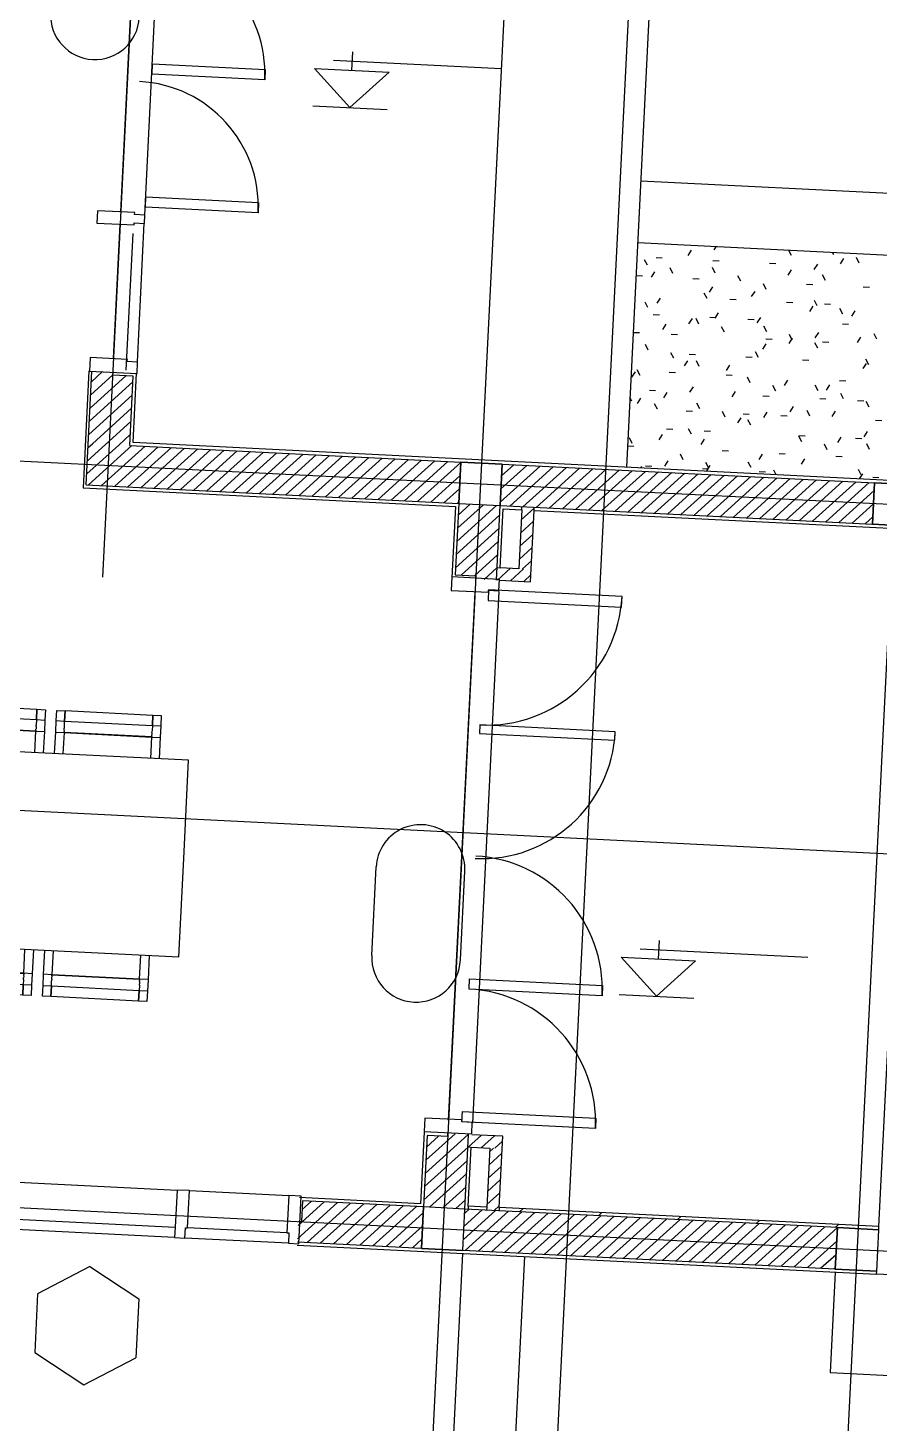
# Model space of a CAD drawing. Extents: x 549999 to 550212, y 1838161 to 1838467.
# Drawn here: x 550089.16 to 550093.26, y 1838348.23 to 1838354.96 of the extents above; entities that cross this region are included whole.
import ezdxf

# ---------------------------------------------------------------- set-up
doc = ezdxf.new("R2010")
doc.units = 0
for name, color, linetype in [('Level 1', 7, 'Continuous'), ('Level 13', 7, 'Continuous'), ('Level 14', 7, 'Continuous'), ('Level 15', 7, 'Continuous'), ('Level 18', 7, 'Continuous'), ('Level 24', 7, 'Continuous'), ('Level 25', 7, 'Continuous'), ('Level 26', 7, 'Continuous'), ('Level 36', 7, 'Continuous'), ('Level 39', 7, 'Continuous'), ('Level 4', 7, 'Continuous'), ('Level 5', 7, 'Continuous'), ('Level 6', 7, 'Continuous'), ('Level 7', 7, 'Continuous'), ('Level 8', 7, 'Continuous'), ('Level 9', 7, 'Continuous')]:
    doc.layers.add(name, color=color, linetype=linetype)

# ---------------------------------------------------------------- blocks, each defined once
blk = doc.blocks.new('D41000')
at = {"layer": 'Level 5'}
for p, q in [((-119.62, 65.99), (-123.75, 65.99)), ((-123.75, 65.99), (-123.75, 6.5)), ((-119.62, 6.5), (-119.62, 65.99)), ((-59.25, 65.99), (-63.35, 65.99)), ((-63.35, 65.99), (-63.35, 5.6)), ((-59.25, 5.6), (-59.25, 65.99)), ((55.37, 11.5), (55.37, 65.99)), ((55.37, 65.99), (60.37, 65.99)), ((60.37, 65.99), (60.37, 11.5)), ((119.62, 11.5), (119.62, 65.99)), ((119.62, 65.99), (124.62, 65.99)), ((124.62, 65.99), (124.62, 11.5)), ((-199.5, 11.5), (-205, 11.5)), ((-205, 11.5), (-205, -11.5)), ((-199.5, 6.5), (-199.5, 11.5)), ((-128.48, 11.5), (-132.48, 11.5)), ((-132.48, 11.5), (-132.48, 6.5)), ((-128.48, 6.5), (-128.48, 11.5)), ((60.37, 11.5), (55.37, 11.5)), ((124.62, 11.5), (119.62, 11.5)), ((132.5, 11.5), (128.5, 11.5)), ((128.5, 11.5), (128.5, 6.5)), ((132.5, 6.5), (132.5, 11.5)), ((205, 11.5), (199.5, 11.5)), ((199.5, 11.5), (199.5, 6.5)), ((205, -11.5), (205, 11.5)), ((-198.5, 6.5), (-199.5, 6.5)), ((-198.5, -11.5), (-198.5, 6.5)), ((-132.48, 6.5), (-133.48, 6.5)), ((-133.48, 6.5), (-133.48, -11.5)), ((-127.48, 6.5), (-128.48, 6.5)), ((-127.48, -11.5), (-127.48, 6.5)), ((-123.75, 6.5), (-119.62, 6.5)), ((-63.35, 5.6), (-59.25, 5.6)), ((128.5, 6.5), (127.5, 6.5)), ((127.5, 6.5), (127.5, -11.5)), ((133.5, 6.5), (132.5, 6.5)), ((133.5, -11.5), (133.5, 6.5)), ((199.5, 6.5), (198.5, 6.5)), ((198.5, 6.5), (198.5, -11.5)), ((-205, -11.5), (-198.5, -11.5)), ((-133.48, -11.5), (-127.48, -11.5)), ((127.5, -11.5), (133.5, -11.5)), ((198.5, -11.5), (205, -11.5))]:
    blk.add_line(p, q, dxfattribs=at)
for centre, radius, start, end in [((-123.75, 5.6), 60.4, 0, 90), ((-63.35, 6.5), 59.5, 0, 90), ((60.37, 5.62), 60.37, 90, 180), ((124.62, 5.62), 60.37, 90, 180)]:
    blk.add_arc(centre, radius, start, end, dxfattribs=at)
blk = doc.blocks.new('D26800')
at = {"layer": 'Level 5'}
for p, q in [((-123.5, 71), (-128.75, 71)), ((-128.75, 71), (-128.75, 6.5)), ((-123.5, 6.5), (-123.5, 71)), ((-59.25, 71), (-63.35, 71)), ((-63.35, 71), (-63.35, 5.6)), ((-59.25, 5.6), (-59.25, 71)), ((59.25, 6.75), (59.25, 71)), ((59.25, 71), (64.25, 71)), ((64.25, 71), (64.25, 6.75)), ((123.5, 6.5), (123.5, 71)), ((123.5, 71), (128.5, 71)), ((128.5, 71), (128.5, 6.5)), ((-128.5, 11.5), (-134, 11.5)), ((-134, 11.5), (-134, -11.5)), ((-128.5, 6.5), (-128.5, 11.5)), ((64.25, 6.75), (59.25, 6.75)), ((134, 11.5), (128.5, 11.5)), ((128.5, 11.5), (128.5, 6.5)), ((134, -11.5), (134, 11.5)), ((-128.75, 6.5), (-123.5, 6.5)), ((-127.5, 6.5), (-128.5, 6.5)), ((-127.5, -11.5), (-127.5, 6.5)), ((-63.35, 5.6), (-59.25, 5.6)), ((128.5, 6.5), (123.5, 6.5)), ((128.5, 6.5), (127.5, 6.5)), ((127.5, 6.5), (127.5, -11.5)), ((-134, -11.5), (-127.5, -11.5)), ((127.5, -11.5), (134, -11.5))]:
    blk.add_line(p, q, dxfattribs=at)
for centre, radius, start, end in [((-128.75, 5.6), 65.4, 0, 90), ((-63.35, 6.5), 64.5, 0, 90), ((64.25, 6.75), 64.25, 90, 180), ((128.5, 6.75), 64.25, 90, 180)]:
    blk.add_arc(centre, radius, start, end, dxfattribs=at)
blk = doc.blocks.new('DININ0')
at = {"layer": 'Level 1'}
for p, q in [((13.24, 63.42), (13.24, 68.32)), ((13.24, 68.32), (17.26, 68.32)), ((17.26, 63.42), (17.26, 68.42)), ((17.26, 68.42), (59.66, 68.42)), ((17.26, 68.32), (17.26, 63.42)), ((59.66, 68.42), (59.66, 63.42)), ((59.66, 63.42), (59.66, 68.42)), ((59.66, 68.42), (63.74, 68.42)), ((59.66, 63.42), (59.66, 68.42)), ((59.66, 68.42), (63.74, 68.42)), ((63.74, 68.42), (63.74, 63.42)), ((63.74, 68.42), (63.74, 63.42)), ((69.24, 63.42), (69.24, 68.32)), ((69.24, 68.32), (73.26, 68.32)), ((73.26, 63.42), (73.26, 68.42)), ((73.26, 68.42), (115.66, 68.42)), ((73.26, 68.32), (73.26, 63.42)), ((115.66, 68.42), (115.66, 63.42)), ((115.66, 63.42), (115.66, 68.42)), ((115.66, 68.42), (119.74, 68.42)), ((115.66, 63.42), (115.66, 68.42)), ((115.66, 68.42), (119.74, 68.42)), ((119.74, 68.42), (119.74, 63.42)), ((119.74, 68.42), (119.74, 63.42)), ((125.24, 63.42), (125.24, 68.32)), ((125.24, 68.32), (129.26, 68.32)), ((129.26, 63.42), (129.26, 68.42)), ((129.26, 68.42), (171.66, 68.42)), ((129.26, 68.32), (129.26, 63.42)), ((171.66, 68.42), (171.66, 63.42)), ((171.66, 63.42), (171.66, 68.42)), ((171.66, 68.42), (175.74, 68.42)), ((171.66, 63.42), (171.66, 68.42)), ((171.66, 68.42), (175.74, 68.42)), ((175.74, 68.42), (175.74, 63.42)), ((175.74, 68.42), (175.74, 63.42)), ((13.24, 57.91), (13.24, 63.42)), ((13.24, 63.42), (17.26, 63.42)), ((17.26, 60.79), (17.26, 63.42)), ((17.26, 63.42), (59.66, 63.42)), ((17.26, 60.68), (17.26, 60.03)), ((59.66, 63.42), (59.66, 60.79)), ((59.66, 63.42), (63.74, 63.42)), ((59.66, 63.42), (63.74, 63.42)), ((59.66, 60.03), (59.66, 60.68)), ((59.66, 60.03), (59.66, 60.68)), ((63.74, 63.42), (63.74, 57.91)), ((63.74, 63.42), (63.74, 57.91)), ((69.24, 57.91), (69.24, 63.42)), ((69.24, 63.42), (73.26, 63.42)), ((73.26, 60.79), (73.26, 63.42)), ((73.26, 63.42), (115.66, 63.42)), ((73.26, 60.68), (73.26, 60.03)), ((115.66, 63.42), (115.66, 60.79)), ((115.66, 63.42), (119.74, 63.42)), ((115.66, 63.42), (119.74, 63.42)), ((115.66, 60.03), (115.66, 60.68)), ((115.66, 60.03), (115.66, 60.68)), ((119.74, 63.42), (119.74, 57.91)), ((119.74, 63.42), (119.74, 57.91)), ((125.24, 57.91), (125.24, 63.42)), ((125.24, 63.42), (129.26, 63.42)), ((129.26, 60.79), (129.26, 63.42)), ((129.26, 63.42), (171.66, 63.42)), ((129.26, 60.68), (129.26, 60.03)), ((171.66, 63.42), (171.66, 60.79)), ((171.66, 63.42), (175.74, 63.42)), ((171.66, 63.42), (175.74, 63.42)), ((171.66, 60.03), (171.66, 60.68)), ((171.66, 60.03), (171.66, 60.68)), ((175.74, 63.42), (175.74, 57.91)), ((175.74, 63.42), (175.74, 57.91)), ((13.24, 47.5), (13.24, 57.91)), ((13.24, 57.8), (17.26, 57.8)), ((17.25, 57.92), (17.25, 47.5)), ((17.26, 58.98), (17.26, 60.03)), ((17.26, 58.84), (17.26, 58.42)), ((17.26, 57.99), (17.26, 58.42)), ((17.26, 57.91), (17.26, 57.8)), ((17.26, 57.84), (17.26, 57.87)), ((59.66, 57.84), (17.26, 57.84)), ((17.26, 57.8), (59.66, 57.8)), ((59.66, 60.03), (59.66, 58.98)), ((59.66, 58.42), (59.66, 58.84)), ((59.66, 58.42), (59.66, 58.84)), ((59.66, 58.42), (59.66, 57.99)), ((59.66, 57.8), (59.66, 57.91)), ((59.66, 57.8), (59.66, 57.91)), ((59.66, 57.87), (59.66, 57.84)), ((59.66, 47.5), (59.66, 57.84)), ((59.66, 47.5), (59.66, 57.84)), ((59.66, 57.8), (63.74, 57.8)), ((59.66, 57.8), (63.74, 57.8)), ((63.74, 57.91), (63.74, 47.5)), ((69.24, 47.5), (69.24, 57.91)), ((69.24, 57.8), (73.26, 57.8)), ((73.25, 57.92), (73.25, 47.5)), ((73.26, 58.98), (73.26, 60.03)), ((73.26, 58.84), (73.26, 58.42)), ((73.26, 57.99), (73.26, 58.42)), ((73.26, 57.91), (73.26, 57.8)), ((73.26, 57.84), (73.26, 57.87)), ((115.66, 57.84), (73.26, 57.84)), ((73.26, 57.8), (115.66, 57.8)), ((115.66, 60.03), (115.66, 58.98)), ((115.66, 58.42), (115.66, 58.84)), ((115.66, 58.42), (115.66, 58.84)), ((115.66, 58.42), (115.66, 57.99)), ((115.66, 57.8), (115.66, 57.91)), ((115.66, 57.8), (115.66, 57.91)), ((115.66, 57.87), (115.66, 57.84)), ((115.66, 47.5), (115.66, 57.84)), ((115.66, 47.5), (115.66, 57.84)), ((115.66, 57.8), (119.74, 57.8)), ((115.66, 57.8), (119.74, 57.8)), ((119.74, 57.91), (119.74, 47.5)), ((125.24, 47.5), (125.24, 57.91)), ((125.24, 57.8), (129.26, 57.8)), ((129.25, 57.92), (129.25, 47.5)), ((129.26, 58.98), (129.26, 60.03)), ((129.26, 58.84), (129.26, 58.42)), ((129.26, 57.99), (129.26, 58.42)), ((129.26, 57.91), (129.26, 57.8)), ((129.26, 57.84), (129.26, 57.87)), ((171.66, 57.84), (129.26, 57.84)), ((129.26, 57.8), (171.66, 57.8)), ((171.66, 60.03), (171.66, 58.98)), ((171.66, 58.42), (171.66, 58.84)), ((171.66, 58.42), (171.66, 58.84)), ((171.66, 58.42), (171.66, 57.99)), ((171.66, 57.8), (171.66, 57.91)), ((171.66, 57.8), (171.66, 57.91)), ((171.66, 57.87), (171.66, 57.84)), ((171.66, 47.5), (171.66, 57.84)), ((171.66, 47.5), (171.66, 57.84)), ((171.66, 57.8), (175.74, 57.8)), ((171.66, 57.8), (175.74, 57.8)), ((175.74, 57.91), (175.74, 47.5)), ((190, 47.5), (0, 47.5)), ((0, 47.5), (0, -47.5)), ((7.5, 47.5), (7.5, 46.5)), ((190, 0), (190, 47.5)), ((0, 40), (1, 40)), ((190, -47.5), (190, 0)), ((0, -47.5), (190, -47.5)), ((13.24, -59.3), (13.24, -47.5)), ((17.25, -47.5), (17.25, -59.3)), ((59.66, -59.22), (59.66, -47.5)), ((59.66, -59.22), (59.66, -47.5)), ((63.74, -47.5), (63.74, -59.3)), ((69.24, -59.3), (69.24, -47.5)), ((73.25, -47.5), (73.25, -59.3)), ((115.66, -59.22), (115.66, -47.5)), ((115.66, -59.22), (115.66, -47.5)), ((119.74, -47.5), (119.74, -59.3)), ((125.24, -59.3), (125.24, -47.5)), ((129.25, -47.5), (129.25, -59.3)), ((171.66, -59.22), (171.66, -47.5)), ((171.66, -59.22), (171.66, -47.5)), ((175.74, -47.5), (175.74, -59.3)), ((17.26, -59.18), (13.24, -59.18)), ((13.24, -64.8), (13.24, -59.29)), ((59.66, -59.18), (17.26, -59.18)), ((17.26, -59.25), (17.26, -59.22)), ((17.26, -59.22), (59.66, -59.22)), ((17.26, -59.29), (17.26, -59.3)), ((17.26, -59.8), (17.26, -59.37)), ((17.26, -59.8), (17.26, -60.33)), ((17.26, -61.41), (17.26, -60.36)), ((63.74, -59.18), (59.66, -59.18)), ((63.74, -59.18), (59.66, -59.18)), ((59.66, -59.22), (59.66, -59.25)), ((59.66, -59.3), (59.66, -59.29)), ((59.66, -59.3), (59.66, -59.29)), ((59.66, -59.37), (59.66, -59.8)), ((59.66, -60.33), (59.66, -59.8)), ((59.66, -60.33), (59.66, -59.8)), ((59.66, -60.36), (59.66, -61.41)), ((63.74, -59.29), (63.74, -64.8)), ((63.74, -59.29), (63.74, -64.8)), ((73.26, -59.18), (69.24, -59.18)), ((69.24, -64.8), (69.24, -59.29)), ((115.66, -59.18), (73.26, -59.18)), ((73.26, -59.25), (73.26, -59.22)), ((73.26, -59.22), (115.66, -59.22)), ((73.26, -59.29), (73.26, -59.3)), ((73.26, -59.8), (73.26, -59.37)), ((73.26, -59.8), (73.26, -60.33)), ((73.26, -61.41), (73.26, -60.36)), ((119.74, -59.18), (115.66, -59.18)), ((119.74, -59.18), (115.66, -59.18)), ((115.66, -59.22), (115.66, -59.25)), ((115.66, -59.3), (115.66, -59.29)), ((115.66, -59.3), (115.66, -59.29)), ((115.66, -59.37), (115.66, -59.8)), ((115.66, -60.33), (115.66, -59.8)), ((115.66, -60.33), (115.66, -59.8)), ((115.66, -60.36), (115.66, -61.41)), ((119.74, -59.29), (119.74, -64.8)), ((119.74, -59.29), (119.74, -64.8)), ((129.26, -59.18), (125.24, -59.18)), ((125.24, -64.8), (125.24, -59.29)), ((171.66, -59.18), (129.26, -59.18)), ((129.26, -59.25), (129.26, -59.22)), ((129.26, -59.22), (171.66, -59.22)), ((129.26, -59.29), (129.26, -59.3)), ((129.26, -59.8), (129.26, -59.37)), ((129.26, -59.8), (129.26, -60.33)), ((129.26, -61.41), (129.26, -60.36)), ((175.74, -59.18), (171.66, -59.18)), ((175.74, -59.18), (171.66, -59.18)), ((171.66, -59.22), (171.66, -59.25)), ((171.66, -59.3), (171.66, -59.29)), ((171.66, -59.3), (171.66, -59.29)), ((171.66, -59.37), (171.66, -59.8)), ((171.66, -60.33), (171.66, -59.8)), ((171.66, -60.33), (171.66, -59.8)), ((171.66, -60.36), (171.66, -61.41)), ((175.74, -59.29), (175.74, -64.8)), ((175.74, -59.29), (175.74, -64.8)), ((13.24, -69.7), (13.24, -64.8)), ((17.26, -64.8), (13.24, -64.8)), ((17.26, -61.41), (17.26, -62.16)), ((17.26, -64.8), (17.26, -62.17)), ((17.26, -69.8), (17.26, -64.8)), ((59.66, -64.8), (17.26, -64.8)), ((17.26, -64.8), (17.26, -69.7)), ((59.66, -62.16), (59.66, -61.41)), ((59.66, -62.16), (59.66, -61.41)), ((59.66, -62.17), (59.66, -64.8)), ((59.66, -64.8), (59.66, -69.8)), ((59.66, -69.8), (59.66, -64.8)), ((63.74, -64.8), (59.66, -64.8)), ((59.66, -69.8), (59.66, -64.8)), ((63.74, -64.8), (59.66, -64.8)), ((63.74, -64.8), (63.74, -69.8)), ((63.74, -64.8), (63.74, -69.8)), ((69.24, -69.7), (69.24, -64.8)), ((73.26, -64.8), (69.24, -64.8)), ((73.26, -61.41), (73.26, -62.16)), ((73.26, -64.8), (73.26, -62.17)), ((73.26, -69.8), (73.26, -64.8)), ((115.66, -64.8), (73.26, -64.8)), ((73.26, -64.8), (73.26, -69.7)), ((115.66, -62.16), (115.66, -61.41)), ((115.66, -62.16), (115.66, -61.41)), ((115.66, -62.17), (115.66, -64.8)), ((115.66, -64.8), (115.66, -69.8)), ((115.66, -69.8), (115.66, -64.8)), ((119.74, -64.8), (115.66, -64.8)), ((115.66, -69.8), (115.66, -64.8)), ((119.74, -64.8), (115.66, -64.8)), ((119.74, -64.8), (119.74, -69.8)), ((119.74, -64.8), (119.74, -69.8)), ((125.24, -69.7), (125.24, -64.8)), ((129.26, -64.8), (125.24, -64.8)), ((129.26, -61.41), (129.26, -62.16)), ((129.26, -64.8), (129.26, -62.17)), ((129.26, -69.8), (129.26, -64.8)), ((171.66, -64.8), (129.26, -64.8)), ((129.26, -64.8), (129.26, -69.7)), ((171.66, -62.16), (171.66, -61.41)), ((171.66, -62.16), (171.66, -61.41)), ((171.66, -62.17), (171.66, -64.8)), ((171.66, -64.8), (171.66, -69.8)), ((171.66, -69.8), (171.66, -64.8)), ((175.74, -64.8), (171.66, -64.8)), ((171.66, -69.8), (171.66, -64.8)), ((175.74, -64.8), (171.66, -64.8)), ((175.74, -64.8), (175.74, -69.8)), ((175.74, -64.8), (175.74, -69.8)), ((17.26, -69.7), (13.24, -69.7)), ((59.66, -69.8), (17.26, -69.8)), ((63.74, -69.8), (59.66, -69.8)), ((63.74, -69.8), (59.66, -69.8)), ((73.26, -69.7), (69.24, -69.7)), ((115.66, -69.8), (73.26, -69.8)), ((119.74, -69.8), (115.66, -69.8)), ((119.74, -69.8), (115.66, -69.8)), ((129.26, -69.7), (125.24, -69.7)), ((171.66, -69.8), (129.26, -69.8)), ((175.74, -69.8), (171.66, -69.8)), ((175.74, -69.8), (171.66, -69.8))]:
    blk.add_line(p, q, dxfattribs=at)
blk = doc.blocks.new('SO2002')
at = {"layer": 'Level 7'}
for p, q in [((-95, 11.5), (-100, 11.5)), ((-100, 11.5), (-100, -11.5)), ((-95, 6.5), (-95, 11.5)), ((-95, 11.5), (-45, 11.5)), ((-40, 11.5), (-45, 11.5)), ((-45, 11.5), (-45, 6.5)), ((-40, 11.5), (40, 11.5)), ((-40, 6.5), (-40, 11.5)), ((45, 11.5), (40, 11.5)), ((40, 11.5), (40, 6.5)), ((45, 6.5), (45, 11.5)), ((45, 11.5), (95, 11.5)), ((100, 11.5), (95, 11.5)), ((95, 11.5), (95, 6.5)), ((100, -11.5), (100, 11.5)), ((-94, 6.5), (-95, 6.5)), ((-94, -11.5), (-94, 6.5)), ((-94, 6.5), (-46, 6.5)), ((-45, 6.5), (-46, 6.5)), ((-46, 6.5), (-46, -11.5)), ((-40, -11.5), (-40, 6.5)), ((40, 6.5), (-40, 6.5)), ((40, 6.5), (40, -11.5)), ((46, 6.5), (45, 6.5)), ((46, -11.5), (46, 6.5)), ((46, 6.5), (94, 6.5)), ((95, 6.5), (94, 6.5)), ((94, 6.5), (94, -11.5)), ((-100, -11.5), (-94, -11.5)), ((-46, -11.5), (-94, -11.5)), ((-46, -11.5), (-40, -11.5)), ((40, -11.5), (-40, -11.5)), ((40, -11.5), (46, -11.5)), ((94, -11.5), (46, -11.5)), ((94, -11.5), (100, -11.5))]:
    blk.add_line(p, q, dxfattribs=at)
blk = doc.blocks.new('SPOT_E')
at = {"layer": 'Level 24'}
for p, q in [((0, 0.2), (0, 0.3)), ((-0.1, 0.25), (0.8, 0.25)), ((0, 0), (-0.2, 0.2)), ((-0.2, 0.2), (0.2, 0.2)), ((0, 0), (-0.2, 0.2)), ((-0.2, 0.2), (0.2, 0.2)), ((0.2, 0.2), (0, 0)), ((0.2, 0.2), (0, 0)), ((-0.2, 0), (0.2, 0))]:
    blk.add_line(p, q, dxfattribs=at)
blk = doc.blocks.new('DOOR_T')
at = {"layer": 'Level 25'}
for p, q in [((-0.2381, 0.2381), (0.2381, 0.2381)), ((-0.2381, -0.2381), (0.2381, -0.2381))]:
    blk.add_line(p, q, dxfattribs=at)
for centre, start, end in [((-0.2381, 0), 90, 270), ((0.2381, 0), 270, 90)]:
    blk.add_arc(centre, 0.2381, start, end, dxfattribs=at)
blk = doc.blocks.new('WINDOW')
at = {"layer": 'Level 26'}
for p, q in [((0, 0.3175), (-0.2721, 0.1573)), ((0, 0.3175), (0.2718, 0.1574)), ((-0.2721, 0.1573), (-0.2721, -0.1572)), ((0.2718, 0.1574), (0.2718, -0.1585)), ((-0.2721, -0.1572), (0, -0.3175)), ((0, -0.3175), (0.2718, -0.1585))]:
    blk.add_line(p, q, dxfattribs=at)

msp = doc.modelspace()

# ---------------------------------------------------------------- linework, layer by layer
at = {"layer": 'Level 13'}
msp.add_line((550089.6302, 1838353.3123), (550089.6632, 1838353.9715), dxfattribs=at)
at = {"layer": 'Level 14'}
for p, q in [((550089.4527, 1838353.0661), (550089.6624, 1838353.2559)), ((550089.4559, 1838353.1297), (550089.6274, 1838353.2849)), ((550089.4591, 1838353.1933), (550089.5639, 1838353.2881)), ((550089.4622, 1838353.2568), (550089.516, 1838353.3055)), ((550089.4495, 1838353.0026), (550089.6593, 1838353.1923)), ((550089.4668, 1838352.9575), (550089.6561, 1838353.1288)), ((550089.5303, 1838352.9543), (550089.6529, 1838353.0652)), ((550089.5939, 1838352.9511), (550089.6497, 1838353.0017)), ((550089.44, 1838352.8119), (550089.5939, 1838352.9511)), ((550089.4432, 1838352.8755), (550089.5303, 1838352.9543)), ((550089.4463, 1838352.939), (550089.4668, 1838352.9575)), ((550089.4477, 1838352.7582), (550089.6574, 1838352.948)), ((550089.5113, 1838352.755), (550089.721, 1838352.9448)), ((550089.5748, 1838352.7518), (550089.7846, 1838352.9416)), ((550089.6384, 1838352.7487), (550089.8481, 1838352.9384)), ((550089.702, 1838352.7455), (550089.9117, 1838352.9353)), ((550089.7655, 1838352.7423), (550089.9752, 1838352.9321)), ((550089.8291, 1838352.7391), (550090.0388, 1838352.9289)), ((550089.8926, 1838352.736), (550090.1024, 1838352.9257)), ((550089.9562, 1838352.7328), (550090.1659, 1838352.9225)), ((550090.0198, 1838352.7296), (550090.2295, 1838352.9194)), ((550090.0833, 1838352.7264), (550090.2931, 1838352.9162)), ((550090.1469, 1838352.7232), (550090.3566, 1838352.913)), ((550090.2104, 1838352.7201), (550090.4202, 1838352.9098)), ((550090.274, 1838352.7169), (550090.4837, 1838352.9067)), ((550090.3376, 1838352.7137), (550090.5473, 1838352.9035)), ((550090.4011, 1838352.7105), (550090.6109, 1838352.9003)), ((550090.4647, 1838352.7074), (550090.6744, 1838352.8971)), ((550090.5282, 1838352.7042), (550090.738, 1838352.8939)), ((550090.5918, 1838352.701), (550090.8015, 1838352.8908)), ((550090.6554, 1838352.6978), (550090.8651, 1838352.8876)), ((550090.7189, 1838352.6946), (550090.9287, 1838352.8844)), ((550090.7825, 1838352.6915), (550090.9922, 1838352.8812)), ((550090.846, 1838352.6883), (550091.0558, 1838352.8781)), ((550090.9096, 1838352.6851), (550091.1193, 1838352.8749)), ((550090.9732, 1838352.6819), (550091.1829, 1838352.8717)), ((550091.0367, 1838352.6788), (550091.245, 1838352.8672)), ((550091.4357, 1838352.6756), (550091.6278, 1838352.8495)), ((550091.4389, 1838352.7392), (550091.5643, 1838352.8526)), ((550091.442, 1838352.8027), (550091.5007, 1838352.8558)), ((550091.1003, 1838352.6756), (550091.2418, 1838352.8036)), ((550091.4816, 1838352.6565), (550091.6914, 1838352.8463)), ((550091.5452, 1838352.6533), (550091.7549, 1838352.8431)), ((550091.6088, 1838352.6502), (550091.8185, 1838352.8399)), ((550091.6723, 1838352.647), (550091.8821, 1838352.8367)), ((550091.7359, 1838352.6438), (550091.9456, 1838352.8336)), ((550091.7994, 1838352.6406), (550092.0092, 1838352.8304)), ((550091.863, 1838352.6375), (550092.0727, 1838352.8272)), ((550091.9266, 1838352.6343), (550092.1363, 1838352.824)), ((550091.9901, 1838352.6311), (550092.1999, 1838352.8209)), ((550092.0537, 1838352.6279), (550092.2634, 1838352.8177)), ((550092.1172, 1838352.6247), (550092.327, 1838352.8145)), ((550092.1808, 1838352.6216), (550092.3905, 1838352.8113)), ((550092.2444, 1838352.6184), (550092.4541, 1838352.8082)), ((550092.3079, 1838352.6152), (550092.5177, 1838352.805)), ((550092.3715, 1838352.612), (550092.5812, 1838352.8018)), ((550092.435, 1838352.6089), (550092.6448, 1838352.7986)), ((550092.4986, 1838352.6057), (550092.7083, 1838352.7954)), ((550092.5622, 1838352.6025), (550092.7719, 1838352.7923)), ((550092.6257, 1838352.5993), (550092.8355, 1838352.7891)), ((550092.6893, 1838352.5961), (550092.899, 1838352.7859)), ((550092.7528, 1838352.593), (550092.9626, 1838352.7827)), ((550092.8164, 1838352.5898), (550093.0261, 1838352.7796)), ((550091.1638, 1838352.6724), (550091.2386, 1838352.7401)), ((550092.88, 1838352.5866), (550093.0897, 1838352.7764)), ((550092.9435, 1838352.5834), (550093.1533, 1838352.7732)), ((550093.0071, 1838352.5803), (550093.2168, 1838352.77)), ((550093.0706, 1838352.5771), (550093.2407, 1838352.7309)), ((550091.2259, 1838352.4858), (550091.4181, 1838352.6597)), ((550091.2274, 1838352.6692), (550091.2355, 1838352.6765)), ((550091.2291, 1838352.5494), (550091.3545, 1838352.6629)), ((550091.2323, 1838352.613), (550091.291, 1838352.666)), ((550091.5365, 1838352.5896), (550091.5994, 1838352.6465)), ((550091.5397, 1838352.6531), (550091.5402, 1838352.6536)), ((550093.1342, 1838352.5739), (550093.2375, 1838352.6674)), ((550091.2228, 1838352.4223), (550091.4325, 1838352.6121)), ((550091.5333, 1838352.526), (550091.5962, 1838352.5829)), ((550093.1978, 1838352.5707), (550093.2343, 1838352.6038)), ((550091.2196, 1838352.3587), (550091.4293, 1838352.5485)), ((550091.5301, 1838352.4624), (550091.5931, 1838352.5194)), ((550091.247, 1838352.3228), (550091.4261, 1838352.4849)), ((550091.527, 1838352.3989), (550091.5899, 1838352.4558)), ((550091.3105, 1838352.3196), (550091.423, 1838352.4214)), ((550091.5434, 1838352.3531), (550091.5867, 1838352.3922)), ((550091.3584, 1838352.3022), (550091.4198, 1838352.3578)), ((550091.4198, 1838352.3578), (550091.4213, 1838352.3592)), ((550091.4219, 1838352.2991), (550091.4848, 1838352.356)), ((550091.4855, 1838352.2959), (550091.5484, 1838352.3528)), ((550091.549, 1838352.2927), (550091.5833, 1838352.3237)), ((550091.0734, 1838349.435), (550091.281, 1838349.6228)), ((550091.0766, 1838349.4985), (550091.2174, 1838349.6259)), ((550091.0798, 1838349.5621), (550091.1381, 1838349.6149)), ((550091.2816, 1838349.5626), (550091.3445, 1838349.6196)), ((550091.3452, 1838349.5595), (550091.4081, 1838349.6164)), ((550091.0702, 1838349.3714), (550091.28, 1838349.5612)), ((550091.384, 1838349.5387), (550091.4037, 1838349.5565)), ((550091.4087, 1838349.5563), (550091.4467, 1838349.5906)), ((550091.0671, 1838349.3078), (550091.2768, 1838349.4976)), ((550091.3808, 1838349.4751), (550091.4437, 1838349.532)), ((550091.0941, 1838349.2716), (550091.2736, 1838349.434)), ((550091.3776, 1838349.4115), (550091.4405, 1838349.4685)), ((550091.1577, 1838349.2685), (550091.2704, 1838349.3705)), ((550091.3744, 1838349.348), (550091.4374, 1838349.4049)), ((550090.4569, 1838349.1199), (550090.6492, 1838349.2939)), ((550090.4601, 1838349.1835), (550090.5856, 1838349.2971)), ((550090.479, 1838349.2613), (550090.5221, 1838349.3002)), ((550090.503, 1838349.1009), (550090.7128, 1838349.2907)), ((550090.5666, 1838349.0978), (550090.7763, 1838349.2875)), ((550090.6302, 1838349.0946), (550090.8399, 1838349.2844)), ((550090.6937, 1838349.0914), (550090.9034, 1838349.2812)), ((550090.7573, 1838349.0882), (550090.967, 1838349.278)), ((550091.2212, 1838349.2653), (550091.2673, 1838349.3069)), ((550091.3713, 1838349.2844), (550091.4342, 1838349.3413)), ((550091.4069, 1838349.256), (550091.431, 1838349.2778)), ((550090.8208, 1838349.0851), (550091.0306, 1838349.2748)), ((550090.8844, 1838349.0819), (550091.0639, 1838349.2443)), ((550091.2577, 1838349.1162), (550091.4119, 1838349.2558)), ((550091.2609, 1838349.1798), (550091.3484, 1838349.2589)), ((550091.2641, 1838349.2434), (550091.2848, 1838349.2621)), ((550091.2658, 1838349.0628), (550091.4755, 1838349.2526)), ((550091.3293, 1838349.0596), (550091.539, 1838349.2494)), ((550091.3929, 1838349.0565), (550091.6026, 1838349.2462)), ((550091.4564, 1838349.0533), (550091.6662, 1838349.243)), ((550091.52, 1838349.0501), (550091.7297, 1838349.2399)), ((550091.5283, 1838349.2499), (550091.544, 1838349.2642)), ((550091.5836, 1838349.0469), (550091.7933, 1838349.2367)), ((550091.6471, 1838349.0437), (550091.8569, 1838349.2335)), ((550091.7107, 1838349.0406), (550091.9204, 1838349.2303)), ((550091.7742, 1838349.0374), (550091.984, 1838349.2272)), ((550091.8378, 1838349.0342), (550092.0475, 1838349.224)), ((550091.9014, 1838349.031), (550092.1111, 1838349.2208)), ((550091.9094, 1838349.2309), (550091.9251, 1838349.2451)), ((550091.9649, 1838349.0279), (550092.1747, 1838349.2176)), ((550092.0285, 1838349.0247), (550092.2382, 1838349.2144)), ((550092.092, 1838349.0215), (550092.3018, 1838349.2113)), ((550092.2905, 1838349.2118), (550092.3063, 1838349.2261)), ((550090.948, 1838349.0787), (550091.0607, 1838349.1807)), ((550092.1556, 1838349.0183), (550092.3653, 1838349.2081)), ((550092.2192, 1838349.0151), (550092.4289, 1838349.2049)), ((550092.2827, 1838349.012), (550092.4925, 1838349.2017)), ((550092.3463, 1838349.0088), (550092.556, 1838349.1986)), ((550092.4098, 1838349.0056), (550092.6196, 1838349.1954)), ((550092.4734, 1838349.0024), (550092.6831, 1838349.1922)), ((550092.537, 1838348.9993), (550092.7467, 1838349.189)), ((550092.6005, 1838348.9961), (550092.8103, 1838349.1858)), ((550092.6641, 1838348.9929), (550092.8738, 1838349.1827)), ((550092.6716, 1838349.1928), (550092.6874, 1838349.207)), ((550092.7276, 1838348.9897), (550092.9374, 1838349.1795)), ((550092.7912, 1838348.9866), (550093.0009, 1838349.1763)), ((550092.8548, 1838348.9834), (550093.0627, 1838349.1716)), ((550093.0528, 1838349.1737), (550093.0685, 1838349.188)), ((550091.0115, 1838349.0755), (550091.0575, 1838349.1172)), ((550092.9183, 1838348.9802), (550093.0596, 1838349.108)), ((550092.9819, 1838348.977), (550093.0564, 1838349.0444)), ((550093.0454, 1838348.9738), (550093.0532, 1838348.9809))]:
    msp.add_line(p, q, dxfattribs=at)
at = {"layer": 'Level 15'}
for p, q in [((550092.3567, 1838353.8911), (550092.3403, 1838353.8657)), ((550092.4767, 1838353.9084), (550092.4667, 1838353.8929)), ((550092.8408, 1838353.8665), (550092.8283, 1838353.8908)), ((550093.0452, 1838353.8685), (550093.0392, 1838353.8803)), ((550092.146, 1838353.8186), (550092.1323, 1838353.8455)), ((550092.1876, 1838353.8557), (550092.2177, 1838353.8542)), ((550092.2691, 1838353.779), (550092.2554, 1838353.8058)), ((550092.4736, 1838353.781), (550092.4598, 1838353.8078)), ((550092.4615, 1838353.842), (550092.4917, 1838353.8405)), ((550092.7355, 1838353.8283), (550092.7657, 1838353.8268)), ((550092.8399, 1838353.7966), (550092.8236, 1838353.7713)), ((550092.9664, 1838353.8238), (550092.95, 1838353.7984)), ((550093.0928, 1838353.851), (550093.0764, 1838353.8256)), ((550093.1683, 1838353.8288), (550093.1546, 1838353.8557)), ((550092.0917, 1838353.769), (550092.1218, 1838353.7675)), ((550092.1806, 1838353.7871), (550092.1642, 1838353.7617)), ((550092.3657, 1838353.7553), (550092.3958, 1838353.7538)), ((550092.5967, 1838353.7413), (550092.5829, 1838353.7682)), ((550092.7197, 1838353.7017), (550092.706, 1838353.7285)), ((550092.9136, 1838353.7279), (550092.9437, 1838353.7264)), ((550093.0056, 1838353.7454), (550092.9918, 1838353.7723)), ((550092.2078, 1838353.6606), (550092.1914, 1838353.6353)), ((550092.4339, 1838353.6579), (550092.4201, 1838353.6848)), ((550092.4607, 1838353.715), (550092.4443, 1838353.6897)), ((550092.5437, 1838353.6548), (550092.5739, 1838353.6533)), ((550092.6639, 1838353.6926), (550092.6475, 1838353.6673)), ((550093.1876, 1838353.7142), (550093.2177, 1838353.7127)), ((550092.1481, 1838353.6142), (550092.1343, 1838353.641)), ((550092.4878, 1838353.5886), (550092.4715, 1838353.5633)), ((550092.8177, 1838353.6411), (550092.8479, 1838353.6396)), ((550092.9439, 1838353.6206), (550092.9276, 1838353.5952)), ((550092.9659, 1838353.6223), (550092.9521, 1838353.6492)), ((550093.0004, 1838353.632), (550093.0305, 1838353.6305)), ((550093.089, 1838353.5827), (550093.0752, 1838353.6095)), ((550093.1472, 1838353.5981), (550093.1308, 1838353.5728)), ((550092.1739, 1838353.5818), (550092.204, 1838353.5803)), ((550092.235, 1838353.5342), (550092.2186, 1838353.5089)), ((550092.3614, 1838353.5614), (550092.345, 1838353.5361)), ((550092.3942, 1838353.5348), (550092.3805, 1838353.5617)), ((550092.4478, 1838353.5681), (550092.478, 1838353.5666)), ((550092.5173, 1838353.4952), (550092.5036, 1838353.522)), ((550092.6305, 1838353.5589), (550092.6606, 1838353.5574)), ((550092.6911, 1838353.5662), (550092.6747, 1838353.5408)), ((550092.7218, 1838353.4972), (550092.708, 1838353.5241)), ((550093.0871, 1838353.5361), (550093.1173, 1838353.5346)), ((550092.078, 1838353.495), (550092.1081, 1838353.4935)), ((550092.2606, 1838353.4859), (550092.2908, 1838353.4844)), ((550092.7173, 1838353.463), (550092.7474, 1838353.4615)), ((550092.8447, 1838353.4669), (550092.8283, 1838353.4416)), ((550092.8449, 1838353.4575), (550092.8311, 1838353.4844)), ((550092.9711, 1838353.4941), (550092.9547, 1838353.4688)), ((550093.1743, 1838353.4717), (550093.158, 1838353.4464)), ((550093.2538, 1838353.4616), (550093.24, 1838353.4885)), ((550092.1501, 1838353.4097), (550092.1364, 1838353.4366)), ((550092.2732, 1838353.37), (550092.2594, 1838353.3969)), ((550092.3474, 1838353.39), (550092.3775, 1838353.3885)), ((550092.6821, 1838353.3741), (550092.6684, 1838353.401)), ((550092.7183, 1838353.4398), (550092.7019, 1838353.4144)), ((550092.9679, 1838353.4179), (550092.9542, 1838353.4447)), ((550092.9912, 1838353.4493), (550093.0214, 1838353.4478)), ((550092.339, 1838353.3582), (550092.3226, 1838353.3328)), ((550092.3963, 1838353.3304), (550092.3825, 1838353.3572)), ((550092.5422, 1838353.3358), (550092.5259, 1838353.3104)), ((550092.6214, 1838353.3763), (550092.6515, 1838353.3748)), ((550092.8953, 1838353.3626), (550092.9255, 1838353.3611)), ((550093.2015, 1838353.3453), (550093.1852, 1838353.3199)), ((550093.2141, 1838353.3386), (550093.2003, 1838353.3654)), ((550092.0861, 1838353.3038), (550092.0698, 1838353.2785)), ((550092.1105, 1838353.2866), (550092.0967, 1838353.3135)), ((550092.2515, 1838353.3032), (550092.2816, 1838353.3017)), ((550092.5255, 1838353.2895), (550092.5556, 1838353.288)), ((550092.6425, 1838353.251), (550092.6287, 1838353.2779)), ((550092.8223, 1838353.2637), (550092.8059, 1838353.2384)), ((550093.0734, 1838353.2621), (550093.1036, 1838353.2606)), ((550092.1556, 1838353.2165), (550092.1857, 1838353.215)), ((550092.2398, 1838353.2046), (550092.2234, 1838353.1792)), ((550092.3662, 1838353.2318), (550092.3498, 1838353.2064)), ((550092.5694, 1838353.2093), (550092.553, 1838353.184)), ((550092.7036, 1838353.1891), (550092.7337, 1838353.1876)), ((550092.7655, 1838353.2114), (550092.7518, 1838353.2382)), ((550092.97, 1838353.2134), (550092.9562, 1838353.2403)), ((550093.0255, 1838353.2413), (550093.0091, 1838353.2159)), ((550093.0931, 1838353.1738), (550093.0793, 1838353.2006)), ((550092.0708, 1838353.1635), (550092.0617, 1838353.1813)), ((550092.1133, 1838353.1774), (550092.097, 1838353.152)), ((550092.1939, 1838353.1239), (550092.1801, 1838353.1507)), ((550092.3337, 1838353.116), (550092.3638, 1838353.1145)), ((550092.3983, 1838353.1259), (550092.3846, 1838353.1528)), ((550092.8495, 1838353.1373), (550092.8331, 1838353.1119)), ((550092.9303, 1838353.0903), (550092.9166, 1838353.1172)), ((550092.9775, 1838353.1754), (550093.0077, 1838353.1739)), ((550093.1602, 1838353.1662), (550093.1903, 1838353.1647)), ((550093.2162, 1838353.1341), (550093.2024, 1838353.161)), ((550092.5214, 1838353.0863), (550092.5077, 1838353.1131)), ((550092.5966, 1838353.0829), (550092.5802, 1838353.0576)), ((550092.6077, 1838353.1023), (550092.6378, 1838353.1008)), ((550092.6445, 1838353.0466), (550092.6307, 1838353.0734)), ((550092.723, 1838353.1101), (550092.7067, 1838353.0847)), ((550092.7903, 1838353.0932), (550092.8205, 1838353.0917)), ((550093.0527, 1838353.1149), (550093.0363, 1838353.0895)), ((550093.247, 1838353.0703), (550093.2771, 1838353.0688)), ((550092.0728, 1838352.9591), (550092.0591, 1838352.9859)), ((550092.2173, 1838353.0013), (550092.201, 1838352.976)), ((550092.2378, 1838353.0292), (550092.2679, 1838353.0277)), ((550092.3587, 1838353.0028), (550092.3449, 1838353.0297)), ((550092.4205, 1838353.0201), (550092.4506, 1838353.0186)), ((550092.8907, 1838352.9673), (550092.8769, 1838352.9941)), ((550092.8771, 1838352.9973), (550092.9072, 1838352.9958)), ((550093.0799, 1838352.9884), (550093.0635, 1838352.9631)), ((550093.1511, 1838352.9836), (550093.1812, 1838352.9821)), ((550093.2063, 1838353.0156), (550093.1899, 1838352.9903)), ((550092.0506, 1838352.947), (550092.0807, 1838352.9455)), ((550092.4206, 1838352.9789), (550092.4042, 1838352.9536)), ((550092.5072, 1838352.9242), (550092.5374, 1838352.9227)), ((550093.0137, 1838352.9276), (550093, 1838352.9545)), ((550093.2182, 1838352.9296), (550093.2044, 1838352.9565)), ((550092.1181, 1838352.8477), (550092.1132, 1838352.8402)), ((550092.1373, 1838352.8512), (550092.1675, 1838352.8497)), ((550092.2445, 1838352.8749), (550092.2282, 1838352.8496)), ((550092.319, 1838352.8798), (550092.3052, 1838352.9066)), ((550092.4421, 1838352.8401), (550092.4283, 1838352.8669)), ((550092.4478, 1838352.8525), (550092.4314, 1838352.8271)), ((550092.6465, 1838352.8421), (550092.6328, 1838352.869)), ((550092.7006, 1838352.9069), (550092.6842, 1838352.8815)), ((550092.7812, 1838352.9105), (550092.8113, 1838352.909)), ((550092.9038, 1838352.8844), (550092.8875, 1838352.8591)), ((550093.0552, 1838352.8968), (550093.0853, 1838352.8953)), ((550092.4113, 1838352.8375), (550092.4415, 1838352.836)), ((550092.6853, 1838352.8238), (550092.7154, 1838352.8223)), ((550092.767, 1838352.8075), (550092.7559, 1838352.8293)), ((550093.1785, 1838352.8066), (550093.1648, 1838352.8334)), ((550093.1839, 1838352.8124), (550093.1678, 1838352.7875)), ((550093.2333, 1838352.7964), (550093.2634, 1838352.7949))]:
    msp.add_line(p, q, dxfattribs=at)
at = {"layer": 'Level 18'}
for p, q in [((550091.9106, 1838364.1779), (550090.8497, 1838342.9565)), ((550092.5098, 1838364.1479), (550091.4489, 1838342.9265)), ((550093.9081, 1838364.078), (550092.8472, 1838342.8566)), ((550080.5961, 1838353.3008), (550099.4996, 1838352.3558)), ((550080.4163, 1838349.7053), (550099.3198, 1838348.7603))]:
    msp.add_line(p, q, dxfattribs=at)
at = {"layer": 'Level 36'}
msp.add_line((550070.5013, 1838352.1179), (550099.5427, 1838350.666), dxfattribs=at)
at = {"layer": 'Level 39'}
for p, q in [((550089.7898, 1838357.806), (550089.5152, 1838352.3128)), ((550092.114, 1838354.2269), (550093.4124, 1838354.162)), ((550093.3517, 1838348.9435), (550093.2518, 1838348.9485))]:
    msp.add_line(p, q, dxfattribs=at)
at = {"layer": 'Level 4'}
for p, q in [((550089.4498, 1838353.3088), (550089.4216, 1838352.7445)), ((550089.4373, 1838352.7587), (550089.4648, 1838353.308)), ((550089.5647, 1838353.303), (550089.5639, 1838353.2881)), ((550089.6638, 1838353.2831), (550089.5639, 1838353.2881)), ((550089.6471, 1838352.9485), (550089.6638, 1838353.2831)), ((550089.6628, 1838352.9627), (550089.6795, 1838353.2973)), ((550089.6471, 1838352.9485), (550091.2451, 1838352.8686)), ((550093.4431, 1838352.7737), (550089.6628, 1838352.9627)), ((550091.2351, 1838352.6688), (550091.2451, 1838352.8686)), ((550091.2451, 1838352.8686), (550091.4448, 1838352.8586)), ((550091.4448, 1838352.8586), (550091.4348, 1838352.6589)), ((550091.4448, 1838352.8586), (550093.2426, 1838352.7687)), ((550089.4216, 1838352.7445), (550091.2194, 1838352.6546)), ((550089.4373, 1838352.7587), (550091.2351, 1838352.6688)), ((550093.2326, 1838352.569), (550093.2426, 1838352.7687)), ((550093.2426, 1838352.7687), (550093.4423, 1838352.7587)), ((550091.2194, 1838352.6546), (550091.2021, 1838352.31)), ((550091.2351, 1838352.6688), (550091.2179, 1838352.3243)), ((550091.4169, 1838352.2993), (550091.4348, 1838352.6589)), ((550091.4348, 1838352.6589), (550093.2326, 1838352.569)), ((550091.539, 1838352.6386), (550091.5397, 1838352.6536)), ((550091.5989, 1838352.6356), (550091.5996, 1838352.6506)), ((550091.4348, 1838352.3585), (550091.4491, 1838352.6431)), ((550091.4491, 1838352.6431), (550091.539, 1838352.6386)), ((550091.539, 1838352.6386), (550091.5247, 1838352.354)), ((550091.5817, 1838352.2911), (550091.5989, 1838352.6356)), ((550091.5989, 1838352.6356), (550093.4316, 1838352.544)), ((550093.4323, 1838352.559), (550093.2326, 1838352.569)), ((550091.2179, 1838352.3243), (550091.3177, 1838352.3193)), ((550091.317, 1838352.3043), (550091.3177, 1838352.3193)), ((550091.4199, 1838352.3592), (550091.4348, 1838352.3585)), ((550091.5247, 1838352.354), (550091.4348, 1838352.3585)), ((550091.4318, 1838352.2986), (550091.5817, 1838352.2911)), ((550091.0683, 1838349.6334), (550091.0511, 1838349.2888)), ((550091.0825, 1838349.6177), (550091.0653, 1838349.2731)), ((550091.1824, 1838349.6127), (550091.0825, 1838349.6177)), ((550091.1824, 1838349.6127), (550091.1832, 1838349.6276)), ((550091.2651, 1838349.2631), (550091.283, 1838349.6226)), ((550091.4478, 1838349.6144), (550091.298, 1838349.6219)), ((550091.4306, 1838349.2698), (550091.4478, 1838349.6144)), ((550091.2801, 1838349.5627), (550091.295, 1838349.562)), ((550091.2808, 1838349.2773), (550091.295, 1838349.562)), ((550091.295, 1838349.562), (550091.3849, 1838349.5575)), ((550091.3849, 1838349.5575), (550091.3707, 1838349.2728)), ((550091.0511, 1838349.2888), (550090.4668, 1838349.318)), ((550090.4811, 1838349.3023), (550090.4761, 1838349.2024)), ((550091.0653, 1838349.2731), (550090.4811, 1838349.3023)), ((550091.2808, 1838349.2773), (550091.2801, 1838349.2623)), ((550091.3707, 1838349.2728), (550091.2808, 1838349.2773)), ((550091.0553, 1838349.0733), (550091.0653, 1838349.2731)), ((550093.0628, 1838349.1732), (550091.2651, 1838349.2631)), ((550091.3707, 1838349.2728), (550091.3699, 1838349.2579)), ((550091.4306, 1838349.2698), (550091.4299, 1838349.2549)), ((550093.2633, 1838349.1782), (550091.4306, 1838349.2698)), ((550090.4611, 1838349.2032), (550090.4761, 1838349.2024)), ((550093.0528, 1838348.9735), (550093.0628, 1838349.1732)), ((550093.0628, 1838349.1732), (550093.2626, 1838349.1632)), ((550093.2626, 1838349.1632), (550093.2633, 1838349.1782)), ((550090.4553, 1838349.0883), (550093.2518, 1838348.9485)), ((550091.0553, 1838349.0733), (550090.4561, 1838349.1033)), ((550091.2551, 1838349.0633), (550091.0553, 1838349.0733)), ((550093.0528, 1838348.9735), (550091.2551, 1838349.0633)), ((550093.2526, 1838348.9635), (550093.0528, 1838348.9735)), ((550093.2518, 1838348.9485), (550093.2526, 1838348.9635))]:
    msp.add_line(p, q, dxfattribs=at)
at = {"layer": 'Level 6'}
for p, q in [((550091.2451, 1838352.8686), (550091.2351, 1838352.6688)), ((550091.2451, 1838352.8686), (550091.2351, 1838352.6688)), ((550091.4448, 1838352.8586), (550091.2451, 1838352.8686)), ((550091.4448, 1838352.8586), (550091.2451, 1838352.8686)), ((550091.4348, 1838352.6589), (550091.4448, 1838352.8586)), ((550091.4348, 1838352.6589), (550091.4448, 1838352.8586)), ((550093.2426, 1838352.7687), (550093.2326, 1838352.569)), ((550093.2426, 1838352.7687), (550093.2326, 1838352.569)), ((550093.4423, 1838352.7587), (550093.2426, 1838352.7687)), ((550093.4423, 1838352.7587), (550093.2426, 1838352.7687)), ((550091.2351, 1838352.6688), (550091.4348, 1838352.6589)), ((550091.2351, 1838352.6688), (550091.4348, 1838352.6589)), ((550093.2326, 1838352.569), (550093.4323, 1838352.559)), ((550093.2326, 1838352.569), (550093.4323, 1838352.559)), ((550091.0653, 1838349.2731), (550091.0553, 1838349.0733)), ((550091.0653, 1838349.2731), (550091.0553, 1838349.0733)), ((550091.2651, 1838349.2631), (550091.0653, 1838349.2731)), ((550091.2651, 1838349.2631), (550091.0653, 1838349.2731)), ((550091.2551, 1838349.0633), (550091.2651, 1838349.2631)), ((550091.2551, 1838349.0633), (550091.2651, 1838349.2631)), ((550093.0628, 1838349.1732), (550093.0528, 1838348.9735)), ((550093.0628, 1838349.1732), (550093.0528, 1838348.9735)), ((550093.2626, 1838349.1632), (550093.0628, 1838349.1732)), ((550093.2626, 1838349.1632), (550093.0628, 1838349.1732)), ((550093.2526, 1838348.9635), (550093.2626, 1838349.1632)), ((550093.2526, 1838348.9635), (550093.2626, 1838349.1632)), ((550091.0553, 1838349.0733), (550091.2551, 1838349.0633)), ((550091.0553, 1838349.0733), (550091.2551, 1838349.0633)), ((550093.0528, 1838348.9735), (550093.2526, 1838348.9635)), ((550093.0528, 1838348.9735), (550093.2526, 1838348.9635))]:
    msp.add_line(p, q, dxfattribs=at)
at = {"layer": 'Level 8'}
for p, q in [((550092.283, 1838357.6077), (550092.0448, 1838352.8436)), ((550089.6034, 1838354.0771), (550089.7307, 1838356.6236)), ((550089.846, 1838356.6279), (550089.7177, 1838354.0613)), ((550089.5679, 1838353.368), (550089.6004, 1838354.0171)), ((550089.7157, 1838354.0214), (550089.6823, 1838353.3522)), ((550093.697, 1838353.8474), (550092.099, 1838353.9273)), ((550093.2633, 1838349.1782), (550093.4316, 1838352.544)), ((550091.4291, 1838352.2436), (550091.3008, 1838349.6768)), ((550091.1864, 1838349.6926), (550091.3137, 1838352.2394)), ((550090.9837, 1838343.6344), (550091.2543, 1838349.0484)), ((550093.0521, 1838348.9585), (550093.0279, 1838348.4741)), ((550093.0279, 1838348.4741), (550095.6246, 1838348.3443))]:
    msp.add_line(p, q, dxfattribs=at)
at = {"layer": 'Level 9'}
for p, q in [((550091.0803, 1838345.5677), (550091.2543, 1838349.0484)), ((550091.38, 1838345.5527), (550091.554, 1838349.0334)), ((550091.38, 1838345.5527), (550091.554, 1838349.0334))]:
    msp.add_line(p, q, dxfattribs=at)

# ---------------------------------------------------------------- block references
at = {"layer": 'Level 1', "xscale": 0.010000000000000004, "yscale": 0.01, "rotation": -2.8619937920406366}
msp.add_blockref('DININ0', (550088.01, 1838351.05), dxfattribs=at)
at = {"layer": 'Level 24', "xscale": 0.9000000000000004, "yscale": 0.9, "rotation": -2.8619937920406366}
for p in [(550090.71, 1838354.58), (550092.19, 1838350.29)]:
    msp.add_blockref('SPOT_E', p, dxfattribs=at)
at = {"layer": 'Level 25', "xscale": 0.9000000000000004, "yscale": 0.9, "rotation": 87.13800620795936}
for p in [(550089.49, 1838355.24), (550091.04, 1838350.69)]:
    msp.add_blockref('DOOR_T', p, dxfattribs=at)
at = {"layer": 'Level 26', "xscale": 0.9000000000000004, "yscale": 0.9, "rotation": -2.8619937920406366}
msp.add_blockref('WINDOW', (550089.44, 1838348.7), dxfattribs=at)
at = {"layer": 'Level 5', "xscale": 0.010000000000000004, "yscale": 0.01, "rotation": -92.86199379204065}
for name, p in [('D41000', (550089.67, 1838355.35)), ('D26800', (550091.25, 1838350.97))]:
    msp.add_blockref(name, p, dxfattribs=at)
at = {"layer": 'Level 7', "xscale": 0.010000000000000004, "yscale": 0.01, "rotation": 177.13800620795936}
msp.add_blockref('SO2002', (550089.47, 1838349.26), dxfattribs=at)

doc.saveas('drawing.dxf')
